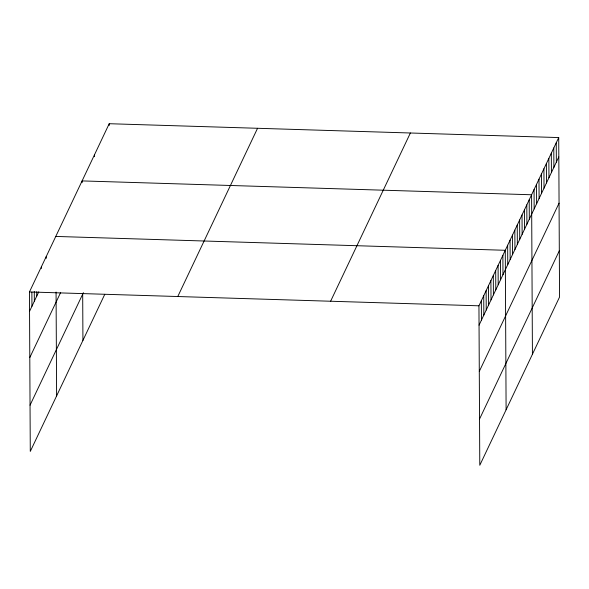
<?xml version="1.0" encoding="UTF-8"?>
<svg xmlns="http://www.w3.org/2000/svg" width="589" height="589" viewBox="0 0 589 589"><rect width="100%" height="100%" fill="white"/><g stroke="black" fill="none" stroke-linecap="round" stroke-linejoin="round"><path stroke-width="0.88" d="M104.768 294.331L30.282 451.432L29.45 291.953L109.215 123.712L558.718 137.568L559.55 297.047L479.785 465.288L478.945 305.809L558.718 137.568M29.553 311.309L38.778 291.842M29.796 357.552L60.564 292.659M30.046 405.195L83.395 292.667M177.782 296.525L257.555 128.284M330.613 301.237L410.378 132.996M479.048 325.165L558.814 156.924M479.291 371.409L559.057 203.168M479.542 419.051L559.307 250.804M55.771 236.432L505.274 250.288L506.106 409.767M29.45 291.953L478.945 305.809M556.252 142.766L556.347 162.122M553.785 147.964L553.888 167.328M551.319 153.169L551.422 172.525M548.852 158.367L548.955 177.723M546.386 163.565L546.489 182.929M543.919 168.771L544.022 188.127M541.453 173.969L541.556 193.325M538.994 179.166L539.09 198.53M536.527 184.372L536.623 203.728M534.061 189.57L534.164 208.926M532.427 354.247L531.595 194.768L82.099 180.911L82.107 182.671M529.202 199.818L529.305 219.174M526.809 204.862L526.912 224.225M524.416 209.912L524.519 229.268M522.023 214.956L522.126 234.319M519.631 220.006L519.734 239.362M517.238 225.057L517.333 244.413M514.845 230.1L514.941 249.456M512.452 235.151L512.548 254.507M510.059 240.194L510.155 259.55M507.666 245.245L507.762 264.601M502.881 255.339L502.977 274.695M500.481 260.382L500.584 279.738M498.088 265.433L498.191 284.789M495.695 270.476L495.798 289.84M493.302 275.527L493.405 294.883M490.909 280.57L491.012 299.934M488.517 285.621L488.62 304.977M486.124 290.671L486.227 310.028M483.731 295.715L483.834 315.071M481.338 300.765L481.441 320.121M109.215 123.712L109.23 125.472M94.424 154.914L94.431 156.674M82.688 294.154L82.931 340.39M56.065 292.056L56.61 395.911M46.2 256.62L46.207 258.38M41.414 266.714L41.421 268.474M36.709 291.769L36.732 296.171M34.287 291.54L34.339 301.215M31.872 292.188L31.946 306.265"/></g></svg>
